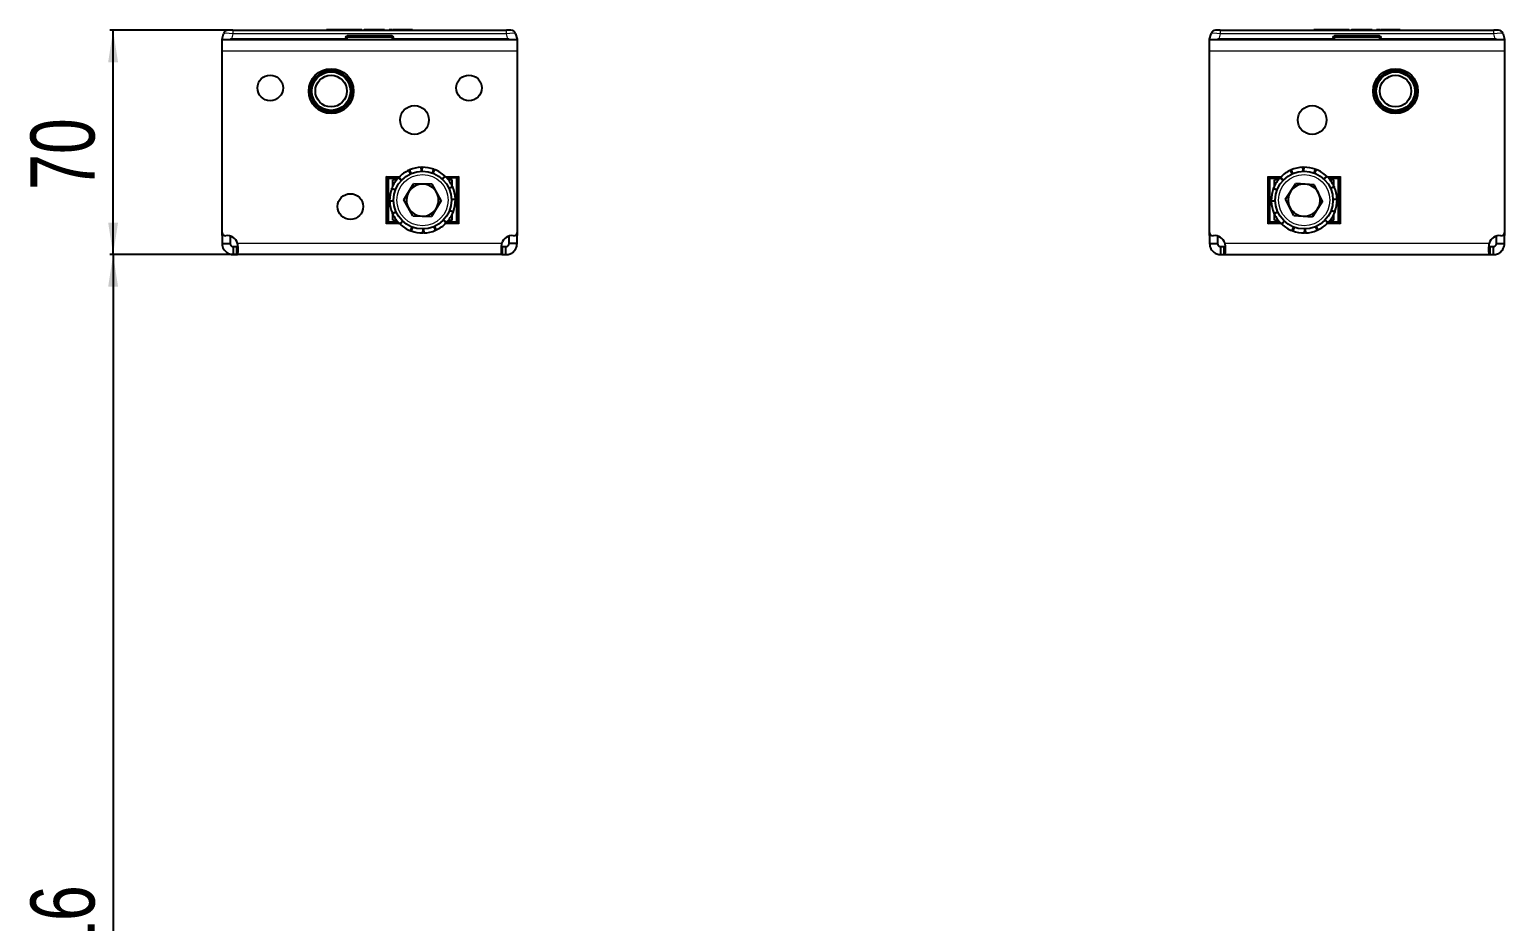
# Model space of a CAD drawing. Header units: millimetres. Extents: x 0 to 1651, y -357 to 576.
# Drawn here: x 3.3 to 463.4, y -78.7 to 199.5 of the extents above; entities that cross this region are included whole.
import ezdxf

# ---------------------------------------------------------------- set-up
doc = ezdxf.new("R2010")
doc.units = ezdxf.units.MM
doc.layers.add('FORMAT', color=7, linetype='Continuous')
doc.styles.add('SLDTEXTSTYLE0', font='TXT', dxfattribs={"width": 0.75})
doc.dimstyles.new('SLDDIMSTYLE0', dxfattribs={"dimtxt": 20, "dimasz": 10, "dimexe": 0, "dimexo": 0.0625, "dimgap": 5, "dimtad": 2, "dimdec": 1, "dimrnd": 1e-09, "dimzin": 12, "dimdsep": 46, "dimtxsty": 'SLDTEXTSTYLE0', "dimsah": 1, "dimcen": 0.09, "dimadec": 0, "dimazin": 3, "dimtfac": 1, "dimtofl": 0, "dimtmove": 0, "dimatfit": 3, "dimfxl": 0, "dimfrac": 2, "dimtolj": 1, "dimtzin": 12, "dimarcsym": 0})

# ---------------------------------------------------------------- blocks, each defined once
blk = doc.blocks.new('_D_5')
at = {"layer": 'FORMAT'}
for p, q in [((65.28, 199.29), (28.38, 199.29)), ((29.38, 129.29), (29.38, 199.29)), ((67.96, 129.29), (28.38, 129.29))]:
    blk.add_line(p, q, dxfattribs=at)
for points in [[(29.38, 199.29), (27.84, 189.29), (30.92, 189.29)], [(29.38, 129.29), (30.92, 139.29), (27.84, 139.29)]]:
    blk.add_solid(points, dxfattribs=at)
at = {"layer": 'FORMAT', "insert": (3.6, 149.51), "char_height": 20, "attachment_point": 1, "rotation": 90, "style": 'SLDTEXTSTYLE0'}
blk.add_mtext('70', dxfattribs=at)
blk = doc.blocks.new('_D_6')
at = {"layer": 'FORMAT'}
for p, q in [((67.96, 129.29), (28.38, 129.29)), ((29.38, 129.29), (29.38, -286.71)), ((67.96, -286.71), (28.38, -286.71))]:
    blk.add_line(p, q, dxfattribs=at)
for points in [[(29.38, 129.29), (27.84, 119.29), (30.92, 119.29)], [(29.38, -286.71), (30.92, -276.71), (27.84, -276.71)]]:
    blk.add_solid(points, dxfattribs=at)
at = {"layer": 'FORMAT', "insert": (3.6, -100.88), "char_height": 20, "attachment_point": 1, "rotation": 90, "style": 'SLDTEXTSTYLE0'}
blk.add_mtext('416', dxfattribs=at)

msp = doc.modelspace()

# ---------------------------------------------------------------- linework, layer by layer
at = {"color": 7, "linetype": 'Continuous', "lineweight": 25}
for p, q in [((63.39, 196.49), (63.84, 198.18)), ((66.74, 199.29), (65.29, 199.29)), ((66.74, 199.29), (152.04, 199.29)), ((95.96, 199.49), (95.96, 199.29)), ((101.61, 199.49), (101.67, 199.49)), ((101.67, 199.49), (101.67, 199.29)), ((101.67, 199.49), (102.8, 199.49)), ((102.8, 199.49), (102.8, 199.29)), ((102.8, 199.49), (105.47, 199.49)), ((105.47, 199.49), (105.47, 199.29)), ((105.47, 199.49), (106.96, 199.49)), ((106.96, 199.49), (106.96, 199.29)), ((107.77, 199.51), (107.77, 199.29)), ((111.24, 199.49), (114.07, 199.49)), ((114.07, 199.49), (114.07, 199.29)), ((115.21, 199.49), (115.21, 199.29)), ((115.46, 199.49), (115.46, 199.29)), ((116.7, 199.49), (116.7, 199.29)), ((117.13, 199.49), (122.38, 199.49)), ((122.81, 199.49), (122.81, 199.29)), ((153.48, 199.29), (152.04, 199.29)), ((154.93, 198.18), (155.39, 196.49)), ((371.39, 196.49), (371.84, 198.18)), ((374.74, 199.29), (373.29, 199.29)), ((374.74, 199.29), (460.04, 199.29)), ((403.96, 199.49), (403.96, 199.29)), ((409.61, 199.49), (409.67, 199.49)), ((409.67, 199.49), (409.67, 199.29)), ((409.67, 199.49), (410.8, 199.49)), ((410.8, 199.49), (410.8, 199.29)), ((410.8, 199.49), (413.47, 199.49)), ((413.47, 199.49), (413.47, 199.29)), ((413.47, 199.49), (414.96, 199.49)), ((414.96, 199.49), (414.96, 199.29)), ((415.77, 199.51), (415.77, 199.29)), ((419.24, 199.49), (422.07, 199.49)), ((422.07, 199.49), (422.07, 199.29)), ((423.21, 199.49), (423.21, 199.29)), ((423.46, 199.49), (423.46, 199.29)), ((424.7, 199.49), (424.7, 199.29)), ((425.13, 199.49), (430.38, 199.49)), ((430.81, 199.49), (430.81, 199.29)), ((461.48, 199.29), (460.04, 199.29)), ((462.93, 198.18), (463.39, 196.49)), ((63.39, 196.29), (63.39, 196.49)), ((155.39, 196.29), (63.39, 196.29)), ((63.39, 192.79), (63.39, 196.29)), ((101.89, 196.49), (66.28, 196.49)), ((101.89, 196.99), (101.89, 196.49)), ((101.89, 196.29), (101.89, 196.49)), ((116.39, 197.49), (102.39, 197.49)), ((116.89, 196.49), (116.89, 196.99)), ((152.49, 196.49), (116.89, 196.49)), ((116.89, 196.29), (116.89, 196.49)), ((155.39, 196.49), (155.39, 196.29)), ((155.39, 196.29), (155.39, 192.79)), ((371.39, 196.29), (371.39, 196.49)), ((371.39, 192.79), (371.39, 196.29)), ((463.39, 196.29), (371.39, 196.29)), ((409.89, 196.49), (374.28, 196.49)), ((409.89, 196.99), (409.89, 196.49)), ((409.89, 196.29), (409.89, 196.49)), ((424.39, 197.49), (410.39, 197.49)), ((424.89, 196.49), (424.89, 196.99)), ((460.49, 196.49), (424.89, 196.49)), ((424.89, 196.29), (424.89, 196.49)), ((463.39, 196.49), (463.39, 196.29)), ((463.39, 196.29), (463.39, 192.79)), ((63.39, 136.19), (63.39, 192.79)), ((155.39, 192.79), (155.39, 136.19)), ((371.39, 136.19), (371.39, 192.79)), ((463.39, 192.79), (463.39, 136.19)), ((125.54, 155.28), (125.49, 156.53)), ((125.74, 156.54), (125.66, 155.28)), ((400.54, 155.28), (400.5, 156.53)), ((400.75, 156.54), (400.67, 155.28)), ((114.89, 153.29), (114.54, 153.64)), ((118.4, 153.29), (114.89, 153.29)), ((114.89, 153.29), (114.89, 139.29)), ((115.24, 152.94), (114.89, 153.29)), ((117.8, 152.59), (116.64, 152.59)), ((116.64, 150.7), (116.64, 152.59)), ((119.28, 152.4), (118.36, 153.25)), ((118.54, 153.43), (119.37, 152.49)), ((118.89, 153.04), (118.89, 152.77)), ((122.12, 154.46), (121.6, 155.6)), ((121.83, 155.7), (122.24, 154.51)), ((129.01, 154.73), (129.44, 155.9)), ((129.67, 155.81), (129.12, 154.68)), ((132, 152.89), (132.85, 153.81)), ((133.03, 153.64), (132.09, 152.81)), ((136.89, 153.29), (133.37, 153.29)), ((135.14, 152.59), (133.97, 152.59)), ((135.14, 150.7), (135.14, 152.59)), ((137.24, 153.64), (136.89, 153.29)), ((136.89, 153.29), (136.89, 139.29)), ((389.54, 153.64), (389.89, 153.29)), ((389.89, 139.29), (389.89, 153.29)), ((389.89, 153.29), (393.4, 153.29)), ((389.89, 153.29), (390.24, 152.94)), ((392.8, 152.59), (391.64, 152.59)), ((391.64, 150.7), (391.64, 152.59)), ((394.28, 152.4), (393.37, 153.25)), ((393.54, 153.43), (394.37, 152.5)), ((393.89, 153.04), (393.89, 152.77)), ((397.13, 154.46), (396.61, 155.6)), ((396.83, 155.7), (397.24, 154.52)), ((404.01, 154.73), (404.44, 155.9)), ((404.68, 155.81), (404.13, 154.68)), ((407, 152.89), (407.85, 153.81)), ((408.03, 153.63), (407.09, 152.8)), ((411.89, 153.29), (408.37, 153.29)), ((410.14, 152.59), (408.97, 152.59)), ((410.14, 150.7), (410.14, 152.59)), ((411.54, 152.94), (411.89, 153.29)), ((411.89, 153.29), (412.24, 153.64)), ((411.89, 139.29), (411.89, 153.29)), ((117.44, 149.41), (116.27, 149.84)), ((116.36, 150.07), (117.49, 149.53)), ((120.11, 146.42), (123.12, 151.35)), ((128.89, 151.22), (123.12, 151.35)), ((131.66, 146.15), (128.89, 151.22)), ((134.06, 150.05), (135.2, 150.57)), ((135.3, 150.34), (134.11, 149.93)), ((392.45, 149.41), (391.27, 149.85)), ((391.36, 150.08), (392.49, 149.53)), ((395.12, 146.63), (398.3, 151.45)), ((404.06, 151.11), (398.3, 151.45)), ((406.65, 145.95), (404.06, 151.11)), ((409.06, 150.05), (410.2, 150.57)), ((410.3, 150.34), (409.12, 149.93)), ((115.64, 146.14), (116.89, 146.07)), ((116.89, 145.94), (115.64, 145.89)), ((116.47, 142.23), (117.66, 142.64)), ((122.88, 141.35), (120.11, 146.42)), ((131.66, 146.15), (128.66, 141.22)), ((135.41, 142.5), (134.28, 143.05)), ((134.33, 143.17), (135.5, 142.73)), ((134.88, 146.63), (136.13, 146.68)), ((136.13, 146.43), (134.88, 146.51)), ((390.64, 146.15), (391.89, 146.07)), ((391.89, 145.94), (390.64, 145.9)), ((391.47, 142.23), (392.66, 142.64)), ((397.71, 141.46), (395.12, 146.63)), ((406.65, 145.95), (403.47, 141.13)), ((410.41, 142.49), (409.28, 143.04)), ((409.33, 143.16), (410.5, 142.73)), ((409.88, 146.63), (411.13, 146.68)), ((411.13, 146.43), (409.88, 146.5)), ((114.89, 139.29), (114.54, 138.94)), ((115.24, 139.64), (114.89, 139.29)), ((114.89, 139.29), (118.4, 139.29)), ((117.71, 142.52), (116.57, 142)), ((116.64, 139.99), (116.64, 141.87)), ((116.64, 139.99), (117.8, 139.99)), ((118.74, 138.94), (119.68, 139.77)), ((119.77, 139.68), (118.92, 138.76)), ((122.88, 141.35), (128.66, 141.22)), ((129.94, 136.87), (129.53, 138.06)), ((129.65, 138.11), (130.17, 136.98)), ((133.24, 139.14), (132.4, 140.08)), ((132.49, 140.17), (133.41, 139.32)), ((136.89, 139.29), (133.37, 139.29)), ((133.97, 139.99), (135.14, 139.99)), ((135.14, 139.99), (135.14, 141.87)), ((136.89, 139.29), (136.54, 139.64)), ((137.24, 138.94), (136.89, 139.29)), ((389.54, 138.94), (389.89, 139.29)), ((389.89, 139.29), (390.24, 139.64)), ((393.4, 139.29), (389.89, 139.29)), ((392.71, 142.53), (391.57, 142.01)), ((391.64, 139.99), (391.64, 141.87)), ((391.64, 139.99), (392.8, 139.99)), ((393.74, 138.94), (394.68, 139.77)), ((394.77, 139.69), (393.92, 138.77)), ((397.71, 141.46), (403.47, 141.13)), ((404.94, 136.87), (404.53, 138.06)), ((404.64, 138.11), (405.17, 136.97)), ((408.23, 139.14), (407.4, 140.08)), ((407.49, 140.17), (408.4, 139.32)), ((408.37, 139.29), (411.89, 139.29)), ((408.97, 139.99), (410.14, 139.99)), ((410.14, 139.99), (410.14, 141.87)), ((411.54, 139.64), (411.89, 139.29)), ((411.89, 139.29), (412.24, 138.94)), ((63.39, 135.29), (63.39, 136.19)), ((63.39, 135.29), (63.39, 132.79)), ((65.89, 135.07), (65.89, 132.79)), ((122.1, 136.76), (122.65, 137.89)), ((122.77, 137.85), (122.33, 136.67)), ((126.03, 136.04), (126.11, 137.29)), ((126.23, 137.29), (126.28, 136.04)), ((152.89, 132.79), (152.89, 135.07)), ((155.39, 136.19), (155.39, 135.29)), ((155.39, 132.79), (155.39, 135.29)), ((371.39, 135.29), (371.39, 136.19)), ((371.39, 135.29), (371.39, 132.79)), ((373.89, 135.07), (373.89, 132.79)), ((397.09, 136.76), (397.64, 137.89)), ((397.76, 137.85), (397.33, 136.67)), ((401.03, 136.04), (401.1, 137.29)), ((401.23, 137.29), (401.28, 136.04)), ((460.89, 132.79), (460.89, 135.07)), ((463.39, 136.19), (463.39, 135.29)), ((463.39, 132.79), (463.39, 135.29)), ((63.39, 132.79), (65.89, 132.79)), ((66.89, 131.79), (67.97, 131.79)), ((66.89, 129.29), (66.89, 131.79)), ((66.89, 129.29), (67.97, 129.29)), ((67.97, 129.29), (67.97, 131.79)), ((150.8, 129.29), (67.97, 129.29)), ((150.8, 129.29), (150.8, 131.79)), ((150.8, 131.79), (151.89, 131.79)), ((150.8, 129.29), (151.89, 129.29)), ((151.89, 129.29), (151.89, 131.79)), ((155.39, 132.79), (152.89, 132.79)), ((371.39, 132.79), (373.89, 132.79)), ((374.89, 131.79), (375.97, 131.79)), ((374.89, 129.29), (374.89, 131.79)), ((374.89, 129.29), (375.97, 129.29)), ((375.97, 129.29), (375.97, 131.79)), ((375.97, 129.29), (458.8, 129.29)), ((458.8, 131.79), (458.8, 129.29)), ((458.8, 131.79), (459.89, 131.79)), ((458.8, 129.29), (459.89, 129.29)), ((459.89, 131.79), (459.89, 129.29)), ((460.89, 132.79), (463.39, 132.79))]:
    msp.add_line(p, q, dxfattribs=at)
at = {"color": 8, "linetype": 'Continuous', "lineweight": 18}
for p, q in [((66.74, 198.18), (66.28, 196.49)), ((66.74, 199.29), (66.74, 198.18)), ((152.04, 198.18), (66.74, 198.18)), ((98.07, 199.49), (98.07, 199.29)), ((108.88, 199.49), (108.88, 199.29)), ((111.24, 199.49), (111.24, 199.29)), ((117.13, 199.49), (117.13, 199.29)), ((122.38, 199.49), (122.38, 199.29)), ((152.04, 198.18), (152.04, 199.29)), ((152.49, 196.49), (152.04, 198.18)), ((374.74, 198.18), (374.28, 196.49)), ((374.74, 199.29), (374.74, 198.18)), ((460.04, 198.18), (374.74, 198.18)), ((406.07, 199.49), (406.07, 199.29)), ((416.88, 199.49), (416.88, 199.29)), ((419.24, 199.49), (419.24, 199.29)), ((425.13, 199.49), (425.13, 199.29)), ((430.38, 199.49), (430.38, 199.29)), ((460.04, 198.18), (460.04, 199.29)), ((460.49, 196.49), (460.04, 198.18)), ((102.39, 196.99), (101.89, 196.99)), ((102.39, 196.99), (102.39, 197.49)), ((116.39, 196.99), (102.39, 196.99)), ((102.39, 196.99), (102.39, 196.29)), ((116.39, 196.99), (116.39, 197.49)), ((116.39, 196.29), (116.39, 196.99)), ((116.39, 196.99), (116.89, 196.99)), ((410.39, 196.99), (409.89, 196.99)), ((410.39, 196.99), (410.39, 197.49)), ((410.39, 196.99), (410.39, 196.29)), ((424.39, 196.99), (410.39, 196.99)), ((424.39, 196.99), (424.39, 197.49)), ((424.39, 196.99), (424.89, 196.99)), ((424.39, 196.29), (424.39, 196.99)), ((155.39, 192.79), (63.39, 192.79)), ((463.39, 192.79), (371.39, 192.79)), ((114.54, 138.94), (114.54, 153.64)), ((114.54, 153.64), (118.74, 153.64)), ((118.09, 152.94), (115.24, 152.94)), ((115.24, 152.94), (115.24, 139.64)), ((132.69, 153.64), (133.03, 153.64)), ((133.03, 153.64), (137.24, 153.64)), ((136.54, 139.64), (136.54, 153.29)), ((137.24, 153.64), (137.24, 138.94)), ((389.54, 138.94), (389.54, 153.64)), ((389.54, 153.64), (393.74, 153.64)), ((393.09, 152.94), (390.24, 152.94)), ((390.24, 152.94), (390.24, 139.64)), ((407.7, 153.64), (412.24, 153.64)), ((411.54, 152.94), (408.69, 152.94)), ((411.54, 139.64), (411.54, 152.94)), ((412.24, 153.64), (412.24, 138.94)), ((118.74, 138.94), (114.54, 138.94)), ((115.24, 139.64), (118.09, 139.64)), ((119.08, 138.94), (118.74, 138.94)), ((137.24, 138.94), (133.03, 138.94)), ((133.69, 139.64), (136.54, 139.64)), ((394.08, 138.94), (389.54, 138.94)), ((390.24, 139.64), (393.09, 139.64)), ((412.24, 138.94), (408.03, 138.94)), ((408.69, 139.64), (411.54, 139.64)), ((63.95, 135.29), (63.39, 135.29)), ((155.39, 135.29), (154.83, 135.29)), ((371.95, 135.29), (371.39, 135.29)), ((463.39, 135.29), (462.83, 135.29)), ((150.55, 132.79), (68.22, 132.79)), ((458.55, 132.79), (376.22, 132.79))]:
    msp.add_line(p, q, dxfattribs=at)
at = {"color": 7, "linetype": 'Continuous', "lineweight": 25}
for centre, radius in [((78.39, 181.29), 4), ((97.39, 180.29), 7), ((97.39, 180.29), 6.5), ((97.39, 180.29), 6), ((97.39, 180.29), 4.93), ((140.39, 181.29), 4), ((429.39, 180.29), 7), ((429.39, 180.29), 6.5), ((429.39, 180.29), 6), ((429.39, 180.29), 4.93), ((123.39, 171.29), 4.5), ((403.39, 171.29), 4.5), ((125.89, 146.29), 9), ((400.89, 146.29), 9), ((103.39, 144.29), 4)]:
    msp.add_circle(centre, radius, dxfattribs=at)
at = {"color": 8, "linetype": 'Continuous', "lineweight": 18}
for centre, radius in [((97.39, 180.29), 6.25), ((429.39, 180.29), 6.25), ((125.89, 146.29), 8), ((400.89, 146.29), 8)]:
    msp.add_circle(centre, radius, dxfattribs=at)
at = {"color": 7, "linetype": 'Continuous', "lineweight": 25}
for centre, radius, start, end in [((65.29, 197.79), 1.5, 90, 165), ((153.48, 197.79), 1.5, 15, 90), ((373.29, 197.79), 1.5, 90, 165), ((461.48, 197.79), 1.5, 15, 90), ((102.39, 196.99), 0.5, 90, 180), ((116.39, 196.99), 0.5, 0, 90), ((410.39, 196.99), 0.5, 90, 180), ((424.39, 196.99), 0.5, 0, 90), ((125.89, 146.29), 10.25, 92.2104, 113.3145), ((125.89, 146.29), 10.25, 69.7104, 90.8145), ((400.89, 146.29), 10.25, 92.1828, 113.2869), ((400.89, 146.29), 10.25, 69.6828, 90.7869), ((125.89, 146.29), 10.25, 137.2104, 158.3145), ((125.89, 146.29), 10.25, 114.7104, 135.8145), ((125.89, 146.29), 10.25, 47.2104, 68.3145), ((125.89, 146.29), 10.25, 24.7104, 45.8145), ((400.89, 146.29), 10.25, 137.1828, 158.2869), ((400.89, 146.29), 10.25, 114.6828, 135.7869), ((400.89, 146.29), 10.25, 47.1828, 68.2869), ((400.89, 146.29), 10.25, 24.6828, 45.7869), ((125.89, 146.29), 10.25, 159.7104, 180.8145), ((125.89, 146.29), 5, 148.6784, 208.6784), ((125.89, 146.29), 5, 88.6784, 148.6784), ((125.89, 146.29), 5, 28.6784, 88.6784), ((125.89, 146.29), 5, 328.6784, 28.6784), ((125.89, 146.29), 10.25, 2.2104, 23.3145), ((400.89, 146.29), 10.25, 159.6828, 180.7869), ((400.89, 146.29), 5, 146.6352, 206.6352), ((400.89, 146.29), 5, 86.6352, 146.6352), ((400.89, 146.29), 5, 26.6352, 86.6352), ((400.89, 146.29), 5, 326.6352, 26.6352), ((400.89, 146.29), 10.25, 2.1828, 23.2869), ((125.89, 146.29), 10.25, 182.2104, 203.3145), ((125.89, 146.29), 5, 208.6784, 268.6784), ((125.89, 146.29), 5, 268.6784, 328.6784), ((125.89, 146.29), 10.25, 339.7104, 0.8145), ((400.89, 146.29), 10.25, 182.1828, 203.2869), ((400.89, 146.29), 5, 206.6352, 266.6352), ((400.89, 146.29), 5, 266.6352, 326.6352), ((400.89, 146.29), 10.25, 339.6828, 0.7869), ((125.89, 146.29), 10.25, 204.7104, 225.8145), ((125.89, 146.29), 10.25, 227.2104, 248.3145), ((125.89, 146.29), 10.25, 294.7104, 315.8145), ((125.89, 146.29), 10.25, 317.2104, 338.3145), ((400.89, 146.29), 10.25, 204.6828, 225.7869), ((400.89, 146.29), 10.25, 227.1828, 248.2869), ((400.89, 146.29), 10.25, 294.6828, 315.7869), ((400.89, 146.29), 10.25, 317.1828, 338.2869), ((64.39, 136.19), 1, 180, 276.3794), ((64.89, 131.72), 3.5, 17.8253, 96.3794), ((125.89, 146.29), 10.25, 249.7104, 270.8145), ((125.89, 146.29), 10.25, 272.2104, 293.3145), ((153.89, 131.72), 3.5, 83.6206, 162.1747), ((154.39, 136.19), 1, 263.6206, 0), ((372.39, 136.19), 1, 180, 276.3794), ((372.89, 131.72), 3.5, 17.8253, 96.3794), ((400.89, 146.29), 10.25, 249.6828, 270.7869), ((400.89, 146.29), 10.25, 272.1828, 293.2869), ((461.89, 131.72), 3.5, 83.6206, 162.1747), ((462.39, 136.19), 1, 263.6206, 0)]:
    msp.add_arc(centre, radius, start, end, dxfattribs=at)
at = {"color": 8, "linetype": 'Continuous', "lineweight": 18}
for centre, major_axis, start_param, end_param in [((66.84, 197.79), (3, -0.38), 1.621093, 3.124852), ((151.93, 197.79), (3, 0.38), 0.016741, 1.520499), ((374.84, 197.79), (3, -0.38), 1.621093, 3.124852), ((459.93, 197.79), (3, 0.38), 0.016741, 1.520499)]:
    msp.add_ellipse(centre, major_axis=major_axis, ratio=0.123038, start_param=start_param, end_param=end_param, dxfattribs=at)
at = {"color": 7, "linetype": 'Continuous', "lineweight": 25}
for centre, major_axis, start_param, end_param in [((63.39, 184.9), (3.1, 11.57), 0.067037, 0.253072), ((155.39, 184.9), (-3.1, 11.57), 6.030113, 6.216148), ((371.39, 184.9), (3.1, 11.57), 0.067037, 0.253072), ((463.39, 184.9), (-3.1, 11.57), 6.030113, 6.216148)]:
    msp.add_ellipse(centre, major_axis=major_axis, ratio=0.250563, start_param=start_param, end_param=end_param, dxfattribs=at)
for points, knots in [([(95.96, 199.49), (96.33, 199.49), (97.02, 199.49), (97.74, 199.49), (98.07, 199.49)], [0, 0, 0, 0, 0.5368, 1, 1, 1, 1]), ([(98.07, 199.49), (98.57, 199.49), (99.51, 199.49), (100.7, 199.49), (101.42, 199.49), (101.6, 199.49), (101.61, 199.49)], [0, 0, 0, 0, 0.3819835, 0.7133523, 0.984017, 1, 1, 1, 1]), ([(107.79, 199.49), (107.78, 199.49), (107.76, 199.49), (107.91, 199.49), (108.28, 199.49), (108.67, 199.49), (108.88, 199.49)], [0, 0, 0, 0, 0.061615, 0.333035, 0.637399, 1, 1, 1, 1]), ([(108.88, 199.49), (109.04, 199.49), (109.4, 199.49), (110.2, 199.49), (110.83, 199.49), (111.24, 199.49)], [0, 0, 0, 0, 0.216742, 0.489643, 1, 1, 1, 1]), ([(115.46, 199.49), (115.52, 199.49), (115.62, 199.49), (115.93, 199.49), (116.21, 199.49), (116.41, 199.49), (116.48, 199.49)], [0, 0, 0, 0, 0.255277, 0.538303, 0.854078, 1, 1, 1, 1]), ([(115.64, 199.49), (115.75, 199.49), (116, 199.49), (116.3, 199.49), (116.48, 199.49), (116.48, 199.49)], [0, 0, 0, 0, 0.466249, 0.997338, 1, 1, 1, 1]), ([(116.7, 199.49), (116.71, 199.49), (116.72, 199.49), (116.84, 199.49), (116.98, 199.49), (117.08, 199.49), (117.13, 199.49)], [0, 0, 0, 0, 0.285248, 0.560563, 0.777151, 1, 1, 1, 1]), ([(122.38, 199.49), (122.44, 199.49), (122.57, 199.49), (122.71, 199.49), (122.8, 199.49), (122.81, 199.49), (122.81, 199.49)], [0, 0, 0, 0, 0.2813032, 0.555629, 0.7738783, 1, 1, 1, 1]), ([(403.96, 199.49), (404.33, 199.49), (405.02, 199.49), (405.74, 199.49), (406.07, 199.49)], [0, 0, 0, 0, 0.5368, 1, 1, 1, 1]), ([(406.07, 199.49), (406.57, 199.49), (407.51, 199.49), (408.7, 199.49), (409.42, 199.49), (409.6, 199.49), (409.61, 199.49)], [0, 0, 0, 0, 0.381983, 0.713352, 0.984017, 1, 1, 1, 1]), ([(415.79, 199.49), (415.78, 199.49), (415.76, 199.49), (415.91, 199.49), (416.28, 199.49), (416.67, 199.49), (416.88, 199.49)], [0, 0, 0, 0, 0.061615, 0.333035, 0.637399, 1, 1, 1, 1]), ([(416.88, 199.49), (417.04, 199.49), (417.4, 199.49), (418.2, 199.49), (418.83, 199.49), (419.24, 199.49)], [0, 0, 0, 0, 0.2167419, 0.4896426, 1, 1, 1, 1]), ([(423.46, 199.49), (423.52, 199.49), (423.62, 199.49), (423.93, 199.49), (424.21, 199.49), (424.41, 199.49), (424.48, 199.49)], [0, 0, 0, 0, 0.255277, 0.538303, 0.854078, 1, 1, 1, 1]), ([(423.64, 199.49), (423.75, 199.49), (424, 199.49), (424.3, 199.49), (424.48, 199.49), (424.48, 199.49)], [0, 0, 0, 0, 0.466249, 0.997338, 1, 1, 1, 1]), ([(424.7, 199.49), (424.71, 199.49), (424.72, 199.49), (424.84, 199.49), (424.98, 199.49), (425.08, 199.49), (425.13, 199.49)], [0, 0, 0, 0, 0.285248, 0.560563, 0.777151, 1, 1, 1, 1]), ([(430.38, 199.49), (430.44, 199.49), (430.57, 199.49), (430.71, 199.49), (430.8, 199.49), (430.81, 199.49), (430.81, 199.49)], [0, 0, 0, 0, 0.281303, 0.555629, 0.773878, 1, 1, 1, 1]), ([(125.49, 156.53), (125.53, 156.53), (125.59, 156.53), (125.68, 156.53), (125.72, 156.54), (125.74, 156.54)], [0, 0, 0, 0, 0.4999808, 0.7499881, 1, 1, 1, 1]), ([(400.5, 156.53), (400.54, 156.53), (400.6, 156.53), (400.68, 156.53), (400.72, 156.54), (400.75, 156.54)], [0, 0, 0, 0, 0.499981, 0.749988, 1, 1, 1, 1]), ([(118.36, 153.25), (118.39, 153.28), (118.43, 153.33), (118.49, 153.39), (118.52, 153.42), (118.54, 153.43)], [0, 0, 0, 0, 0.4999808, 0.7499881, 1, 1, 1, 1]), ([(121.6, 155.6), (121.64, 155.62), (121.7, 155.64), (121.77, 155.68), (121.81, 155.69), (121.83, 155.7)], [0, 0, 0, 0, 0.499981, 0.749988, 1, 1, 1, 1]), ([(129.44, 155.9), (129.48, 155.89), (129.54, 155.86), (129.62, 155.83), (129.65, 155.82), (129.67, 155.81)], [0, 0, 0, 0, 0.499981, 0.749988, 1, 1, 1, 1]), ([(132.85, 153.81), (132.88, 153.78), (132.92, 153.74), (132.99, 153.68), (133.02, 153.65), (133.03, 153.64)], [0, 0, 0, 0, 0.499981, 0.749988, 1, 1, 1, 1]), ([(393.37, 153.25), (393.4, 153.28), (393.44, 153.33), (393.5, 153.39), (393.52, 153.42), (393.54, 153.43)], [0, 0, 0, 0, 0.4999808, 0.7499881, 1, 1, 1, 1]), ([(396.61, 155.6), (396.64, 155.62), (396.7, 155.64), (396.78, 155.68), (396.81, 155.69), (396.83, 155.7)], [0, 0, 0, 0, 0.499981, 0.749988, 1, 1, 1, 1]), ([(404.44, 155.9), (404.48, 155.88), (404.54, 155.86), (404.62, 155.83), (404.66, 155.82), (404.68, 155.81)], [0, 0, 0, 0, 0.499981, 0.749988, 1, 1, 1, 1]), ([(407.85, 153.81), (407.88, 153.78), (407.93, 153.73), (407.99, 153.68), (408.02, 153.65), (408.03, 153.63)], [0, 0, 0, 0, 0.499981, 0.749988, 1, 1, 1, 1]), ([(116.27, 149.84), (116.29, 149.88), (116.31, 149.94), (116.34, 150.02), (116.35, 150.06), (116.36, 150.07)], [0, 0, 0, 0, 0.4999808, 0.7499881, 1, 1, 1, 1]), ([(135.2, 150.57), (135.21, 150.53), (135.24, 150.48), (135.27, 150.4), (135.29, 150.36), (135.3, 150.34)], [0, 0, 0, 0, 0.499981, 0.749988, 1, 1, 1, 1]), ([(391.27, 149.85), (391.29, 149.88), (391.31, 149.94), (391.34, 150.02), (391.36, 150.06), (391.36, 150.08)], [0, 0, 0, 0, 0.499981, 0.749988, 1, 1, 1, 1]), ([(410.2, 150.57), (410.22, 150.53), (410.24, 150.47), (410.28, 150.4), (410.29, 150.36), (410.3, 150.34)], [0, 0, 0, 0, 0.499981, 0.749988, 1, 1, 1, 1]), ([(115.64, 145.89), (115.64, 145.93), (115.64, 146), (115.64, 146.08), (115.64, 146.12), (115.64, 146.14)], [0, 0, 0, 0, 0.499981, 0.749988, 1, 1, 1, 1]), ([(135.5, 142.73), (135.49, 142.69), (135.46, 142.64), (135.43, 142.56), (135.42, 142.52), (135.41, 142.5)], [0, 0, 0, 0, 0.499981, 0.749988, 1, 1, 1, 1]), ([(136.13, 146.68), (136.13, 146.64), (136.13, 146.58), (136.13, 146.5), (136.13, 146.45), (136.13, 146.43)], [0, 0, 0, 0, 0.4999808, 0.7499881, 1, 1, 1, 1]), ([(390.64, 145.9), (390.64, 145.94), (390.64, 146), (390.64, 146.08), (390.64, 146.13), (390.64, 146.15)], [0, 0, 0, 0, 0.4999808, 0.7499881, 1, 1, 1, 1]), ([(410.5, 142.73), (410.48, 142.69), (410.46, 142.63), (410.43, 142.55), (410.42, 142.51), (410.41, 142.49)], [0, 0, 0, 0, 0.499981, 0.749988, 1, 1, 1, 1]), ([(411.13, 146.68), (411.13, 146.64), (411.13, 146.57), (411.13, 146.49), (411.13, 146.45), (411.13, 146.43)], [0, 0, 0, 0, 0.499981, 0.749988, 1, 1, 1, 1]), ([(116.57, 142), (116.56, 142.04), (116.53, 142.1), (116.5, 142.17), (116.48, 142.21), (116.47, 142.23)], [0, 0, 0, 0, 0.499981, 0.749988, 1, 1, 1, 1]), ([(118.92, 138.76), (118.89, 138.79), (118.85, 138.84), (118.79, 138.89), (118.76, 138.92), (118.74, 138.94)], [0, 0, 0, 0, 0.499981, 0.749988, 1, 1, 1, 1]), ([(133.41, 139.32), (133.38, 139.29), (133.34, 139.25), (133.28, 139.19), (133.25, 139.16), (133.24, 139.14)], [0, 0, 0, 0, 0.499981, 0.749988, 1, 1, 1, 1]), ([(391.57, 142.01), (391.56, 142.04), (391.53, 142.1), (391.5, 142.18), (391.48, 142.22), (391.47, 142.23)], [0, 0, 0, 0, 0.4999808, 0.7499881, 1, 1, 1, 1]), ([(393.92, 138.77), (393.89, 138.8), (393.84, 138.84), (393.78, 138.9), (393.75, 138.93), (393.74, 138.94)], [0, 0, 0, 0, 0.499981, 0.749988, 1, 1, 1, 1]), ([(408.4, 139.32), (408.38, 139.29), (408.33, 139.24), (408.28, 139.18), (408.25, 139.15), (408.23, 139.14)], [0, 0, 0, 0, 0.499981, 0.749988, 1, 1, 1, 1]), ([(122.33, 136.67), (122.29, 136.69), (122.23, 136.71), (122.16, 136.74), (122.12, 136.75), (122.1, 136.76)], [0, 0, 0, 0, 0.499981, 0.749988, 1, 1, 1, 1]), ([(126.28, 136.04), (126.24, 136.04), (126.18, 136.04), (126.09, 136.04), (126.05, 136.04), (126.03, 136.04)], [0, 0, 0, 0, 0.499981, 0.749988, 1, 1, 1, 1]), ([(130.17, 136.98), (130.13, 136.96), (130.08, 136.93), (130, 136.9), (129.96, 136.88), (129.94, 136.87)], [0, 0, 0, 0, 0.4999808, 0.7499881, 1, 1, 1, 1]), ([(397.33, 136.67), (397.29, 136.69), (397.23, 136.71), (397.15, 136.74), (397.11, 136.76), (397.09, 136.76)], [0, 0, 0, 0, 0.499981, 0.749988, 1, 1, 1, 1]), ([(401.28, 136.04), (401.23, 136.04), (401.17, 136.04), (401.09, 136.04), (401.05, 136.04), (401.03, 136.04)], [0, 0, 0, 0, 0.499981, 0.749988, 1, 1, 1, 1]), ([(405.17, 136.97), (405.13, 136.96), (405.07, 136.93), (405, 136.9), (404.96, 136.88), (404.94, 136.87)], [0, 0, 0, 0, 0.4999808, 0.7499881, 1, 1, 1, 1]), ([(63.39, 132.79), (63.41, 132.47), (63.46, 131.88), (63.86, 130.94), (64.57, 130.07), (65.67, 129.41), (66.47, 129.33), (66.89, 129.29)], [0, 0, 0, 0, 0.17084, 0.319217, 0.548103, 0.767822, 1, 1, 1, 1]), ([(65.89, 132.79), (65.89, 132.7), (65.91, 132.53), (66, 132.31), (66.11, 132.14), (66.24, 132.01), (66.38, 131.92), (66.61, 131.81), (66.77, 131.8), (66.89, 131.79)], [0, 0, 0, 0, 0.154359, 0.287283, 0.400435, 0.496544, 0.604314, 0.723151, 1, 1, 1, 1]), ([(67.97, 129.29), (68.03, 129.3), (68.13, 129.34), (68.27, 129.62), (68.37, 130.08), (68.39, 130.71), (68.37, 131.32), (68.32, 132.03), (68.25, 132.53), (68.22, 132.79)], [0, 0, 0, 0, 0.144067, 0.271276, 0.474907, 0.597997, 0.726338, 0.860245, 1, 1, 1, 1]), ([(150.55, 132.79), (150.52, 132.49), (150.47, 131.94), (150.4, 131.04), (150.38, 130.16), (150.51, 129.43), (150.7, 129.34), (150.8, 129.29)], [0, 0, 0, 0, 0.16069, 0.301312, 0.521951, 0.753573, 1, 1, 1, 1]), ([(151.89, 131.79), (152.01, 131.8), (152.23, 131.82), (152.49, 131.98), (152.67, 132.16), (152.79, 132.34), (152.87, 132.56), (152.88, 132.71), (152.89, 132.79)], [0, 0, 0, 0, 0.296302, 0.497469, 0.615497, 0.73607, 0.863114, 1, 1, 1, 1]), ([(151.89, 129.29), (152.34, 129.34), (153.15, 129.43), (154.06, 130), (154.65, 130.6), (155.05, 131.23), (155.33, 131.97), (155.37, 132.51), (155.39, 132.79)], [0, 0, 0, 0, 0.254149, 0.448213, 0.574908, 0.708872, 0.850468, 1, 1, 1, 1]), ([(371.39, 132.79), (371.41, 132.47), (371.46, 131.88), (371.86, 130.94), (372.57, 130.07), (373.67, 129.41), (374.47, 129.33), (374.89, 129.29)], [0, 0, 0, 0, 0.17084, 0.319217, 0.548103, 0.767822, 1, 1, 1, 1]), ([(373.89, 132.79), (373.89, 132.7), (373.91, 132.53), (374, 132.31), (374.11, 132.14), (374.24, 132.01), (374.38, 131.92), (374.61, 131.81), (374.77, 131.8), (374.89, 131.79)], [0, 0, 0, 0, 0.154359, 0.287283, 0.400435, 0.496544, 0.604314, 0.723151, 1, 1, 1, 1]), ([(375.97, 129.29), (376.03, 129.3), (376.13, 129.34), (376.27, 129.62), (376.37, 130.08), (376.39, 130.71), (376.37, 131.32), (376.32, 132.03), (376.25, 132.53), (376.22, 132.79)], [0, 0, 0, 0, 0.144067, 0.271276, 0.474907, 0.597997, 0.726338, 0.860245, 1, 1, 1, 1]), ([(458.55, 132.79), (458.52, 132.49), (458.47, 131.94), (458.4, 131.04), (458.38, 130.16), (458.51, 129.43), (458.7, 129.34), (458.8, 129.29)], [0, 0, 0, 0, 0.16069, 0.301312, 0.521951, 0.753573, 1, 1, 1, 1]), ([(459.89, 131.79), (460.01, 131.8), (460.23, 131.82), (460.49, 131.98), (460.67, 132.16), (460.79, 132.34), (460.87, 132.56), (460.88, 132.71), (460.89, 132.79)], [0, 0, 0, 0, 0.296302, 0.497469, 0.615497, 0.73607, 0.863114, 1, 1, 1, 1]), ([(459.89, 129.29), (460.34, 129.34), (461.15, 129.43), (462.06, 130), (462.65, 130.6), (463.05, 131.23), (463.33, 131.97), (463.37, 132.51), (463.39, 132.79)], [0, 0, 0, 0, 0.254149, 0.448213, 0.574908, 0.708872, 0.850468, 1, 1, 1, 1])]:
    msp.add_open_spline(points, degree=3, knots=knots, dxfattribs=at)
at = {"color": 8, "linetype": 'Continuous', "lineweight": 18}
for points, knots in [([(118.89, 153.04), (118.88, 153.04), (118.88, 153.03), (118.86, 153.02), (118.83, 153.01), (118.78, 152.99), (118.72, 152.97), (118.64, 152.94), (118.57, 152.94), (118.54, 152.94)], [0, 0, 0, 0, 0.114765, 0.239215, 0.374136, 0.520145, 0.663765, 0.791408, 1, 1, 1, 1]), ([(393.54, 152.94), (393.57, 152.94), (393.64, 152.94), (393.72, 152.97), (393.78, 152.99), (393.83, 153.01), (393.86, 153.02), (393.88, 153.03), (393.88, 153.04), (393.89, 153.04)], [0, 0, 0, 0, 0.208592, 0.336235, 0.479855, 0.625864, 0.760785, 0.885235, 1, 1, 1, 1]), ([(133.24, 139.64), (133.2, 139.63), (133.13, 139.63), (133.05, 139.61), (132.99, 139.59), (132.94, 139.56), (132.91, 139.55), (132.89, 139.54), (132.89, 139.54), (132.89, 139.54)], [0, 0, 0, 0, 0.208592, 0.336235, 0.479855, 0.625864, 0.760785, 0.885235, 1, 1, 1, 1]), ([(407.89, 139.54), (407.89, 139.54), (407.89, 139.54), (407.91, 139.55), (407.94, 139.56), (407.99, 139.59), (408.05, 139.61), (408.13, 139.63), (408.2, 139.63), (408.24, 139.64)], [0, 0, 0, 0, 0.114765, 0.239215, 0.374136, 0.520145, 0.663765, 0.791408, 1, 1, 1, 1])]:
    msp.add_open_spline(points, degree=3, knots=knots, dxfattribs=at)

# ---------------------------------------------------------------- dimensions: what is measured, and where the dimension line sits
at = {"layer": 'FORMAT'}
for base, p2, picture, middle in [((29.38, 199.29), (65.29, 199.29), '_D_5', (29.38, 164.29)), ((29.38, -286.71), (67.97, -286.71), '_D_6', (29.38, -78.71))]:
    dim = msp.add_linear_dim(base=base, p1=(67.97, 129.29), p2=p2, angle=90, dimstyle='SLDDIMSTYLE0', dxfattribs=at)
    dim.commit()
    dim.dimension.update_dxf_attribs({"geometry": picture, "text_midpoint": middle, "dimtype": 160})

doc.saveas('drawing.dxf')
